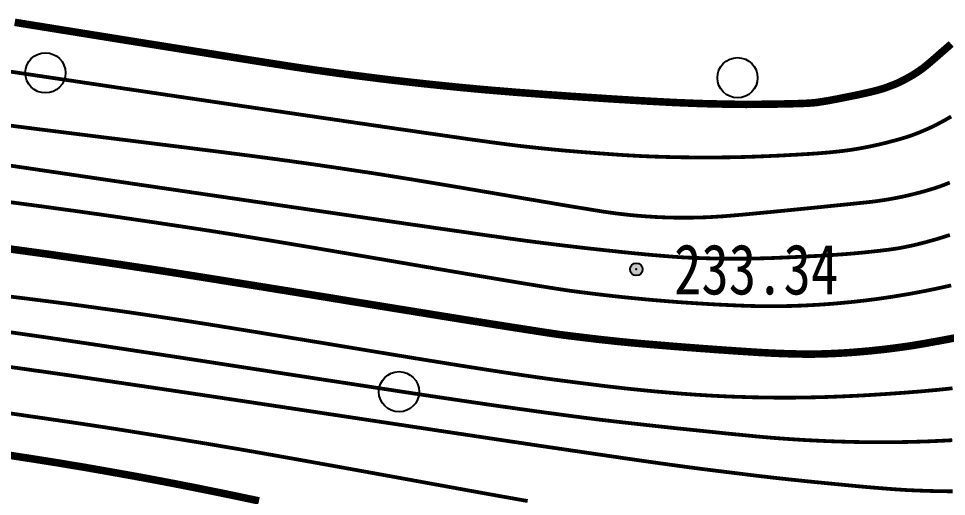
# Model space of a CAD drawing. Extents: x 36524600 to 36525730, y 2746759 to 2747713.
# Drawn here: x 36525093.15 to 36525111.59, y 2747450.54 to 2747460.05 of the extents above; entities that cross this region are included whole.
import ezdxf
from ezdxf.enums import TextEntityAlignment as Align

# ---------------------------------------------------------------- set-up
doc = ezdxf.new("R2010")
doc.units = 0
doc.header["$LTSCALE"] = 1000
doc.header["$MEASUREMENT"] = 0
for name, color, linetype in [('DGX', 251, 'Continuous'), ('GCD', 252, 'Continuous'), ('PP-DX-PT', 251, 'Continuous'), ('ZBTZ', 3, 'Continuous')]:
    doc.layers.add(name, color=color, linetype=linetype)
doc.styles.add('正等线体', font='宋体.shx', dxfattribs={"bigfont": '@@gbcbig.shx'})

# ---------------------------------------------------------------- blocks, each defined once
blk = doc.blocks.new('gc326')
blk.add_circle((0, 0), 0.8)
blk = doc.blocks.new('gc200')
h = blk.add_hatch(color=256)
edge = h.paths.add_edge_path()
edge.add_arc((0, 0), 0.25, 0, 360)
blk.add_circle((0, 0), 0.25)
blk = doc.blocks.new('dxt')
at = {"layer": 'DGX', "color": 253, "linetype": 'Continuous', "flags": 128}
for points, const_width in [([(36525092.974, 2747451.361), (36525093.223, 2747451.323), (36525093.472, 2747451.284), (36525093.72, 2747451.245), (36525093.969, 2747451.205), (36525094.218, 2747451.163), (36525094.466, 2747451.122), (36525094.714, 2747451.079), (36525094.962, 2747451.035), (36525095.21, 2747450.991), (36525095.458, 2747450.946), (36525095.706, 2747450.901), (36525095.954, 2747450.854), (36525096.201, 2747450.807), (36525096.448, 2747450.759), (36525096.695, 2747450.71), (36525096.942, 2747450.66), (36525097.189, 2747450.61), (36525097.436, 2747450.559), (36525097.682, 2747450.507), (36525097.929, 2747450.455)], 0.15), ([(36525092.502, 2747452.263), (36525093.13, 2747452.174), (36525093.683, 2747452.094), (36525094.16, 2747452.024), (36525094.561, 2747451.965), (36525094.887, 2747451.915), (36525095.175, 2747451.87), (36525095.463, 2747451.824), (36525095.75, 2747451.778), (36525096.038, 2747451.732), (36525096.325, 2747451.685), (36525096.612, 2747451.638), (36525096.9, 2747451.591), (36525097.187, 2747451.542), (36525097.503, 2747451.489), (36525097.876, 2747451.424), (36525098.307, 2747451.348), (36525098.795, 2747451.261), (36525099.341, 2747451.163), (36525099.944, 2747451.054), (36525100.605, 2747450.934), (36525101.322, 2747450.803), (36525102.037, 2747450.673), (36525102.686, 2747450.556), (36525103.27, 2747450.452)], 0.075), ([(36525111.72, 2747450.645), (36525111.63, 2747450.646), (36525111.539, 2747450.647), (36525111.448, 2747450.648), (36525111.358, 2747450.65), (36525111.267, 2747450.653), (36525111.177, 2747450.655), (36525111.086, 2747450.659), (36525110.996, 2747450.662), (36525110.905, 2747450.666), (36525110.815, 2747450.67), (36525110.718, 2747450.676), (36525110.607, 2747450.683), (36525110.483, 2747450.692), (36525110.346, 2747450.703), (36525110.195, 2747450.715), (36525110.031, 2747450.729), (36525109.853, 2747450.745), (36525109.663, 2747450.763), (36525109.468, 2747450.782), (36525109.281, 2747450.8), (36525109.1, 2747450.818), (36525108.926, 2747450.835), (36525108.759, 2747450.852), (36525108.598, 2747450.869), (36525108.444, 2747450.885), (36525108.297, 2747450.901), (36525108.144, 2747450.918), (36525107.974, 2747450.938), (36525107.785, 2747450.96), (36525107.579, 2747450.985), (36525107.354, 2747451.013), (36525107.112, 2747451.043), (36525106.852, 2747451.075), (36525106.574, 2747451.111), (36525106.224, 2747451.158), (36525105.747, 2747451.224), (36525105.143, 2747451.311), (36525104.413, 2747451.418), (36525103.557, 2747451.544), (36525102.574, 2747451.691), (36525101.464, 2747451.858), (36525100.228, 2747452.045), (36525098.982, 2747452.233), (36525097.842, 2747452.405), (36525096.809, 2747452.56), (36525095.882, 2747452.698), (36525095.061, 2747452.819), (36525094.348, 2747452.924), (36525093.74, 2747453.011), (36525093.239, 2747453.082), (36525092.792, 2747453.144)], 0.075), ([(36525111.71, 2747451.662), (36525111.605, 2747451.656), (36525111.5, 2747451.651), (36525111.395, 2747451.646), (36525111.29, 2747451.641), (36525111.185, 2747451.637), (36525111.08, 2747451.634), (36525110.975, 2747451.631), (36525110.87, 2747451.628), (36525110.765, 2747451.626), (36525110.66, 2747451.624), (36525110.555, 2747451.623), (36525110.45, 2747451.622), (36525110.345, 2747451.622), (36525110.24, 2747451.622), (36525110.135, 2747451.622), (36525110.03, 2747451.623), (36525109.925, 2747451.624), (36525109.82, 2747451.626), (36525109.715, 2747451.628), (36525109.61, 2747451.631), (36525109.505, 2747451.634), (36525109.4, 2747451.637), (36525109.295, 2747451.641), (36525109.19, 2747451.645), (36525109.085, 2747451.65), (36525108.98, 2747451.655), (36525108.875, 2747451.66), (36525108.77, 2747451.666), (36525108.665, 2747451.672), (36525108.56, 2747451.679), (36525108.455, 2747451.686), (36525108.351, 2747451.693), (36525108.246, 2747451.701), (36525108.141, 2747451.709), (36525108.036, 2747451.718), (36525107.92, 2747451.728), (36525107.782, 2747451.741), (36525107.621, 2747451.757), (36525107.438, 2747451.775), (36525107.232, 2747451.795), (36525107.004, 2747451.819), (36525106.754, 2747451.845), (36525106.481, 2747451.873), (36525106.204, 2747451.902), (36525105.942, 2747451.93), (36525105.696, 2747451.957), (36525105.464, 2747451.983), (36525105.247, 2747452.007), (36525105.045, 2747452.03), (36525104.859, 2747452.052), (36525104.687, 2747452.072), (36525104.513, 2747452.094), (36525104.318, 2747452.119), (36525104.103, 2747452.147), (36525103.867, 2747452.179), (36525103.611, 2747452.213), (36525103.335, 2747452.252), (36525103.038, 2747452.293), (36525102.721, 2747452.338), (36525102.358, 2747452.39), (36525101.924, 2747452.454), (36525101.419, 2747452.529), (36525100.843, 2747452.616), (36525100.196, 2747452.715), (36525099.479, 2747452.825), (36525098.69, 2747452.946), (36525097.83, 2747453.079), (36525096.969, 2747453.212), (36525096.176, 2747453.334), (36525095.451, 2747453.444), (36525094.793, 2747453.544), (36525094.204, 2747453.632), (36525093.682, 2747453.709), (36525093.228, 2747453.774), (36525092.842, 2747453.828)], 0.075), ([(36525092.945, 2747454.522), (36525093.25, 2747454.485), (36525093.516, 2747454.452), (36525093.745, 2747454.423), (36525093.954, 2747454.396), (36525094.162, 2747454.369), (36525094.371, 2747454.341), (36525094.58, 2747454.312), (36525094.788, 2747454.283), (36525094.997, 2747454.254), (36525095.206, 2747454.225), (36525095.414, 2747454.195), (36525095.623, 2747454.164), (36525095.831, 2747454.134), (36525096.039, 2747454.102), (36525096.248, 2747454.071), (36525096.456, 2747454.039), (36525096.664, 2747454.007), (36525096.872, 2747453.974), (36525097.08, 2747453.941), (36525097.313, 2747453.903), (36525097.596, 2747453.857), (36525097.929, 2747453.803), (36525098.311, 2747453.74), (36525098.744, 2747453.669), (36525099.226, 2747453.59), (36525099.758, 2747453.502), (36525100.34, 2747453.405), (36525100.925, 2747453.309), (36525101.466, 2747453.221), (36525101.963, 2747453.141), (36525102.416, 2747453.07), (36525102.825, 2747453.007), (36525103.19, 2747452.952), (36525103.511, 2747452.906), (36525103.788, 2747452.868), (36525104.035, 2747452.836), (36525104.266, 2747452.806), (36525104.483, 2747452.779), (36525104.683, 2747452.754), (36525104.868, 2747452.731), (36525105.038, 2747452.712), (36525105.193, 2747452.694), (36525105.331, 2747452.679), (36525105.462, 2747452.666), (36525105.592, 2747452.653), (36525105.722, 2747452.64), (36525105.851, 2747452.628), (36525105.979, 2747452.617), (36525106.107, 2747452.606), (36525106.234, 2747452.595), (36525106.361, 2747452.585), (36525106.487, 2747452.576), (36525106.614, 2747452.567), (36525106.74, 2747452.559), (36525106.866, 2747452.551), (36525106.993, 2747452.544), (36525107.119, 2747452.538), (36525107.246, 2747452.532), (36525107.372, 2747452.527), (36525107.499, 2747452.523), (36525107.625, 2747452.519), (36525107.752, 2747452.515), (36525107.878, 2747452.513), (36525108.005, 2747452.511), (36525108.132, 2747452.509), (36525108.258, 2747452.508), (36525108.385, 2747452.508), (36525108.511, 2747452.508), (36525108.638, 2747452.509), (36525108.765, 2747452.511), (36525108.891, 2747452.513), (36525109.018, 2747452.516), (36525109.144, 2747452.519), (36525109.271, 2747452.523), (36525109.397, 2747452.528), (36525109.525, 2747452.533), (36525109.656, 2747452.539), (36525109.789, 2747452.545), (36525109.925, 2747452.552), (36525110.064, 2747452.56), (36525110.206, 2747452.569), (36525110.35, 2747452.578), (36525110.497, 2747452.588), (36525110.642, 2747452.598), (36525110.782, 2747452.608), (36525110.917, 2747452.619), (36525111.046, 2747452.629), (36525111.169, 2747452.64), (36525111.288, 2747452.651), (36525111.4, 2747452.661), (36525111.507, 2747452.672), (36525111.611, 2747452.683), (36525111.716, 2747452.695)], 0.075), ([(36525111.774, 2747453.698), (36525111.645, 2747453.673), (36525111.521, 2747453.65), (36525111.403, 2747453.628), (36525111.293, 2747453.609), (36525111.192, 2747453.59), (36525111.098, 2747453.574), (36525111.013, 2747453.56), (36525110.936, 2747453.547), (36525110.868, 2747453.536), (36525110.807, 2747453.527), (36525110.751, 2747453.519), (36525110.695, 2747453.511), (36525110.638, 2747453.504), (36525110.582, 2747453.496), (36525110.525, 2747453.489), (36525110.469, 2747453.482), (36525110.412, 2747453.475), (36525110.356, 2747453.468), (36525110.299, 2747453.462), (36525110.243, 2747453.456), (36525110.186, 2747453.45), (36525110.129, 2747453.444), (36525110.073, 2747453.438), (36525110.016, 2747453.433), (36525109.96, 2747453.428), (36525109.903, 2747453.423), (36525109.846, 2747453.418), (36525109.789, 2747453.413), (36525109.733, 2747453.409), (36525109.676, 2747453.405), (36525109.619, 2747453.401), (36525109.562, 2747453.397), (36525109.506, 2747453.394), (36525109.449, 2747453.391), (36525109.392, 2747453.388), (36525109.335, 2747453.385), (36525109.278, 2747453.383), (36525109.222, 2747453.381), (36525109.165, 2747453.379), (36525109.108, 2747453.377), (36525109.051, 2747453.376), (36525108.994, 2747453.375), (36525108.934, 2747453.374), (36525108.866, 2747453.374), (36525108.792, 2747453.374), (36525108.71, 2747453.375), (36525108.621, 2747453.377), (36525108.525, 2747453.379), (36525108.422, 2747453.382), (36525108.312, 2747453.386), (36525108.187, 2747453.391), (36525108.041, 2747453.398), (36525107.874, 2747453.407), (36525107.684, 2747453.419), (36525107.473, 2747453.433), (36525107.241, 2747453.449), (36525106.987, 2747453.467), (36525106.711, 2747453.487), (36525106.434, 2747453.508), (36525106.177, 2747453.528), (36525105.938, 2747453.548), (36525105.719, 2747453.566), (36525105.519, 2747453.583), (36525105.338, 2747453.599), (36525105.176, 2747453.615), (36525105.034, 2747453.629), (36525104.901, 2747453.644), (36525104.768, 2747453.658), (36525104.635, 2747453.673), (36525104.502, 2747453.689), (36525104.37, 2747453.705), (36525104.237, 2747453.721), (36525104.104, 2747453.737), (36525103.972, 2747453.754), (36525103.794, 2747453.779), (36525103.527, 2747453.819), (36525103.17, 2747453.875), (36525102.723, 2747453.945), (36525102.186, 2747454.031), (36525101.559, 2747454.132), (36525100.843, 2747454.248), (36525100.036, 2747454.379), (36525099.223, 2747454.512), (36525098.485, 2747454.632), (36525097.823, 2747454.739), (36525097.236, 2747454.833), (36525096.725, 2747454.915), (36525096.29, 2747454.984), (36525095.931, 2747455.04), (36525095.647, 2747455.083), (36525095.401, 2747455.12), (36525095.155, 2747455.157), (36525094.909, 2747455.193), (36525094.663, 2747455.229), (36525094.416, 2747455.264), (36525094.17, 2747455.299), (36525093.924, 2747455.334), (36525093.678, 2747455.369), (36525093.412, 2747455.405), (36525093.106, 2747455.447), (36525092.762, 2747455.492)], 0.15), ([(36525111.689, 2747454.741), (36525111.595, 2747454.719), (36525111.501, 2747454.698), (36525111.407, 2747454.678), (36525111.313, 2747454.658), (36525111.219, 2747454.639), (36525111.124, 2747454.621), (36525111.03, 2747454.603), (36525110.935, 2747454.585), (36525110.841, 2747454.568), (36525110.746, 2747454.552), (36525110.651, 2747454.536), (36525110.556, 2747454.521), (36525110.461, 2747454.506), (36525110.366, 2747454.492), (36525110.27, 2747454.478), (36525110.175, 2747454.465), (36525110.08, 2747454.453), (36525109.984, 2747454.441), (36525109.889, 2747454.43), (36525109.793, 2747454.419), (36525109.697, 2747454.409), (36525109.602, 2747454.4), (36525109.506, 2747454.391), (36525109.41, 2747454.382), (36525109.314, 2747454.374), (36525109.218, 2747454.367), (36525109.122, 2747454.36), (36525109.026, 2747454.354), (36525108.93, 2747454.349), (36525108.834, 2747454.344), (36525108.738, 2747454.339), (36525108.642, 2747454.336), (36525108.546, 2747454.332), (36525108.449, 2747454.33), (36525108.353, 2747454.328), (36525108.257, 2747454.326), (36525108.161, 2747454.325), (36525108.061, 2747454.325), (36525107.955, 2747454.326), (36525107.842, 2747454.328), (36525107.723, 2747454.331), (36525107.597, 2747454.335), (36525107.464, 2747454.34), (36525107.324, 2747454.346), (36525107.178, 2747454.353), (36525107.03, 2747454.36), (36525106.886, 2747454.368), (36525106.745, 2747454.377), (36525106.607, 2747454.385), (36525106.473, 2747454.394), (36525106.342, 2747454.403), (36525106.214, 2747454.412), (36525106.09, 2747454.422), (36525105.967, 2747454.432), (36525105.844, 2747454.442), (36525105.722, 2747454.453), (36525105.599, 2747454.464), (36525105.477, 2747454.476), (36525105.354, 2747454.488), (36525105.232, 2747454.5), (36525105.109, 2747454.513), (36525104.987, 2747454.526), (36525104.865, 2747454.54), (36525104.742, 2747454.554), (36525104.62, 2747454.569), (36525104.498, 2747454.584), (36525104.376, 2747454.599), (36525104.254, 2747454.615), (36525104.132, 2747454.631), (36525103.975, 2747454.654), (36525103.75, 2747454.689), (36525103.456, 2747454.736), (36525103.093, 2747454.796), (36525102.662, 2747454.868), (36525102.162, 2747454.952), (36525101.593, 2747455.049), (36525100.955, 2747455.158), (36525100.308, 2747455.269), (36525099.712, 2747455.37), (36525099.167, 2747455.463), (36525098.673, 2747455.546), (36525098.23, 2747455.62), (36525097.838, 2747455.684), (36525097.496, 2747455.74), (36525097.205, 2747455.786), (36525096.94, 2747455.828), (36525096.675, 2747455.869), (36525096.41, 2747455.909), (36525096.144, 2747455.949), (36525095.879, 2747455.989), (36525095.613, 2747456.028), (36525095.348, 2747456.067), (36525095.082, 2747456.106), (36525094.816, 2747456.144), (36525094.551, 2747456.181), (36525094.285, 2747456.219), (36525094.019, 2747456.255), (36525093.753, 2747456.292), (36525093.487, 2747456.328), (36525093.221, 2747456.363), (36525092.955, 2747456.398)], 0.075), ([(36525111.663, 2747455.743), (36525111.557, 2747455.709), (36525111.461, 2747455.679), (36525111.377, 2747455.653), (36525111.303, 2747455.633), (36525111.238, 2747455.615), (36525111.176, 2747455.598), (36525111.119, 2747455.583), (36525111.066, 2747455.57), (36525111.017, 2747455.557), (36525110.972, 2747455.546), (36525110.931, 2747455.537), (36525110.895, 2747455.529), (36525110.86, 2747455.522), (36525110.826, 2747455.515), (36525110.792, 2747455.508), (36525110.757, 2747455.501), (36525110.723, 2747455.494), (36525110.688, 2747455.488), (36525110.654, 2747455.481), (36525110.619, 2747455.475), (36525110.58, 2747455.469), (36525110.532, 2747455.462), (36525110.476, 2747455.454), (36525110.41, 2747455.446), (36525110.336, 2747455.437), (36525110.253, 2747455.427), (36525110.162, 2747455.417), (36525110.061, 2747455.406), (36525109.954, 2747455.395), (36525109.843, 2747455.384), (36525109.727, 2747455.374), (36525109.606, 2747455.364), (36525109.481, 2747455.355), (36525109.352, 2747455.346), (36525109.218, 2747455.337), (36525109.08, 2747455.329), (36525108.941, 2747455.322), (36525108.807, 2747455.315), (36525108.678, 2747455.308), (36525108.553, 2747455.302), (36525108.432, 2747455.297), (36525108.316, 2747455.292), (36525108.204, 2747455.287), (36525108.096, 2747455.283), (36525107.991, 2747455.28), (36525107.886, 2747455.277), (36525107.78, 2747455.275), (36525107.675, 2747455.273), (36525107.57, 2747455.272), (36525107.464, 2747455.271), (36525107.359, 2747455.271), (36525107.253, 2747455.271), (36525107.148, 2747455.272), (36525107.043, 2747455.274), (36525106.937, 2747455.276), (36525106.832, 2747455.279), (36525106.727, 2747455.282), (36525106.622, 2747455.286), (36525106.516, 2747455.29), (36525106.411, 2747455.295), (36525106.298, 2747455.301), (36525106.171, 2747455.31), (36525106.028, 2747455.321), (36525105.87, 2747455.334), (36525105.697, 2747455.349), (36525105.509, 2747455.367), (36525105.306, 2747455.387), (36525105.088, 2747455.41), (36525104.863, 2747455.434), (36525104.638, 2747455.458), (36525104.414, 2747455.483), (36525104.191, 2747455.509), (36525103.969, 2747455.535), (36525103.747, 2747455.562), (36525103.526, 2747455.59), (36525103.306, 2747455.618), (36525102.991, 2747455.661), (36525102.485, 2747455.732), (36525101.789, 2747455.832), (36525100.902, 2747455.96), (36525099.825, 2747456.117), (36525098.557, 2747456.302), (36525097.099, 2747456.516), (36525095.45, 2747456.758), (36525093.805, 2747457.001), (36525092.356, 2747457.214)], 0.075), ([(36525092.884, 2747457.931), (36525093.167, 2747457.894), (36525093.505, 2747457.851), (36525093.898, 2747457.802), (36525094.346, 2747457.746), (36525094.849, 2747457.683), (36525095.407, 2747457.614), (36525095.969, 2747457.544), (36525096.483, 2747457.48), (36525096.951, 2747457.421), (36525097.37, 2747457.368), (36525097.743, 2747457.32), (36525098.068, 2747457.277), (36525098.345, 2747457.24), (36525098.575, 2747457.208), (36525098.782, 2747457.179), (36525098.988, 2747457.15), (36525099.194, 2747457.12), (36525099.401, 2747457.09), (36525099.607, 2747457.059), (36525099.813, 2747457.028), (36525100.019, 2747456.997), (36525100.225, 2747456.966), (36525100.446, 2747456.931), (36525100.695, 2747456.891), (36525100.973, 2747456.846), (36525101.279, 2747456.795), (36525101.615, 2747456.739), (36525101.979, 2747456.678), (36525102.372, 2747456.611), (36525102.794, 2747456.539), (36525103.209, 2747456.468), (36525103.58, 2747456.405), (36525103.908, 2747456.349), (36525104.192, 2747456.302), (36525104.434, 2747456.262), (36525104.632, 2747456.23), (36525104.787, 2747456.205), (36525104.899, 2747456.189), (36525104.989, 2747456.177), (36525105.079, 2747456.165), (36525105.169, 2747456.155), (36525105.259, 2747456.145), (36525105.35, 2747456.135), (36525105.44, 2747456.127), (36525105.531, 2747456.12), (36525105.621, 2747456.113), (36525105.712, 2747456.107), (36525105.803, 2747456.101), (36525105.893, 2747456.097), (36525105.984, 2747456.093), (36525106.075, 2747456.09), (36525106.166, 2747456.088), (36525106.257, 2747456.087), (36525106.348, 2747456.086), (36525106.438, 2747456.086), (36525106.529, 2747456.087), (36525106.62, 2747456.089), (36525106.711, 2747456.091), (36525106.802, 2747456.094), (36525106.892, 2747456.098), (36525106.983, 2747456.103), (36525107.074, 2747456.109), (36525107.179, 2747456.116), (36525107.312, 2747456.127), (36525107.473, 2747456.141), (36525107.662, 2747456.158), (36525107.88, 2747456.179), (36525108.126, 2747456.202), (36525108.4, 2747456.229), (36525108.702, 2747456.259), (36525109.002, 2747456.289), (36525109.266, 2747456.316), (36525109.497, 2747456.339), (36525109.692, 2747456.359), (36525109.854, 2747456.376), (36525109.981, 2747456.389), (36525110.073, 2747456.399), (36525110.131, 2747456.406), (36525110.172, 2747456.411), (36525110.212, 2747456.416), (36525110.253, 2747456.422), (36525110.294, 2747456.428), (36525110.334, 2747456.434), (36525110.375, 2747456.44), (36525110.415, 2747456.447), (36525110.456, 2747456.454), (36525110.496, 2747456.461), (36525110.536, 2747456.468), (36525110.577, 2747456.476), (36525110.617, 2747456.484), (36525110.657, 2747456.492), (36525110.697, 2747456.5), (36525110.738, 2747456.508), (36525110.778, 2747456.517), (36525110.818, 2747456.526), (36525110.858, 2747456.535), (36525110.898, 2747456.545), (36525110.937, 2747456.554), (36525110.977, 2747456.564), (36525111.017, 2747456.575), (36525111.057, 2747456.585), (36525111.096, 2747456.596), (36525111.136, 2747456.606), (36525111.175, 2747456.618), (36525111.215, 2747456.629), (36525111.254, 2747456.641), (36525111.293, 2747456.653), (36525111.332, 2747456.665), (36525111.371, 2747456.677), (36525111.41, 2747456.69), (36525111.451, 2747456.704), (36525111.497, 2747456.72), (36525111.547, 2747456.739), (36525111.602, 2747456.761), (36525111.662, 2747456.784)], 0.075), ([(36525092.501, 2747459.063), (36525093.564, 2747458.905), (36525094.793, 2747458.722), (36525096.188, 2747458.515), (36525097.586, 2747458.308), (36525098.822, 2747458.126), (36525099.898, 2747457.968), (36525100.813, 2747457.834), (36525101.568, 2747457.725), (36525102.161, 2747457.64), (36525102.594, 2747457.58), (36525102.866, 2747457.544), (36525103.057, 2747457.52), (36525103.249, 2747457.498), (36525103.44, 2747457.477), (36525103.632, 2747457.457), (36525103.824, 2747457.438), (36525104.016, 2747457.42), (36525104.209, 2747457.404), (36525104.401, 2747457.388), (36525104.587, 2747457.374), (36525104.762, 2747457.361), (36525104.926, 2747457.349), (36525105.077, 2747457.338), (36525105.218, 2747457.329), (36525105.346, 2747457.322), (36525105.463, 2747457.315), (36525105.569, 2747457.31), (36525105.668, 2747457.306), (36525105.767, 2747457.302), (36525105.864, 2747457.299), (36525105.961, 2747457.296), (36525106.057, 2747457.293), (36525106.152, 2747457.291), (36525106.247, 2747457.289), (36525106.34, 2747457.287), (36525106.433, 2747457.286), (36525106.526, 2747457.285), (36525106.619, 2747457.284), (36525106.713, 2747457.283), (36525106.806, 2747457.283), (36525106.899, 2747457.283), (36525106.992, 2747457.284), (36525107.085, 2747457.285), (36525107.178, 2747457.286), (36525107.271, 2747457.287), (36525107.364, 2747457.289), (36525107.457, 2747457.291), (36525107.551, 2747457.293), (36525107.644, 2747457.296), (36525107.737, 2747457.299), (36525107.83, 2747457.302), (36525107.926, 2747457.306), (36525108.028, 2747457.31), (36525108.135, 2747457.315), (36525108.249, 2747457.32), (36525108.368, 2747457.326), (36525108.493, 2747457.333), (36525108.624, 2747457.34), (36525108.76, 2747457.348), (36525108.897, 2747457.356), (36525109.028, 2747457.365), (36525109.152, 2747457.375), (36525109.271, 2747457.385), (36525109.383, 2747457.397), (36525109.49, 2747457.408), (36525109.591, 2747457.421), (36525109.685, 2747457.434), (36525109.777, 2747457.448), (36525109.868, 2747457.464), (36525109.959, 2747457.48), (36525110.049, 2747457.498), (36525110.14, 2747457.517), (36525110.23, 2747457.537), (36525110.32, 2747457.558), (36525110.41, 2747457.58), (36525110.496, 2747457.603), (36525110.577, 2747457.624), (36525110.652, 2747457.645), (36525110.721, 2747457.665), (36525110.785, 2747457.684), (36525110.842, 2747457.703), (36525110.894, 2747457.72), (36525110.94, 2747457.737), (36525110.983, 2747457.753), (36525111.026, 2747457.77), (36525111.069, 2747457.787), (36525111.112, 2747457.805), (36525111.154, 2747457.823), (36525111.196, 2747457.841), (36525111.238, 2747457.86), (36525111.28, 2747457.879), (36525111.324, 2747457.9), (36525111.373, 2747457.924), (36525111.427, 2747457.952), (36525111.486, 2747457.984), (36525111.549, 2747458.018), (36525111.617, 2747458.056), (36525111.689, 2747458.098)], 0.075), ([(36525111.689, 2747459.541), (36525111.595, 2747459.458), (36525111.5, 2747459.376), (36525111.416, 2747459.302), (36525111.342, 2747459.238), (36525111.278, 2747459.183), (36525111.224, 2747459.137), (36525111.18, 2747459.101), (36525111.146, 2747459.073), (36525111.122, 2747459.055), (36525111.103, 2747459.041), (36525111.084, 2747459.028), (36525111.065, 2747459.014), (36525111.046, 2747459.001), (36525111.026, 2747458.988), (36525111.007, 2747458.975), (36525110.987, 2747458.962), (36525110.967, 2747458.95), (36525110.948, 2747458.937), (36525110.928, 2747458.925), (36525110.908, 2747458.913), (36525110.887, 2747458.901), (36525110.867, 2747458.889), (36525110.847, 2747458.878), (36525110.827, 2747458.866), (36525110.806, 2747458.855), (36525110.785, 2747458.844), (36525110.765, 2747458.833), (36525110.744, 2747458.822), (36525110.723, 2747458.811), (36525110.702, 2747458.801), (36525110.681, 2747458.791), (36525110.66, 2747458.78), (36525110.639, 2747458.77), (36525110.616, 2747458.76), (36525110.591, 2747458.749), (36525110.562, 2747458.737), (36525110.531, 2747458.725), (36525110.497, 2747458.712), (36525110.46, 2747458.698), (36525110.42, 2747458.683), (36525110.378, 2747458.667), (36525110.328, 2747458.651), (36525110.267, 2747458.633), (36525110.195, 2747458.613), (36525110.111, 2747458.592), (36525110.016, 2747458.57), (36525109.909, 2747458.546), (36525109.791, 2747458.521), (36525109.662, 2747458.495), (36525109.533, 2747458.469), (36525109.416, 2747458.446), (36525109.31, 2747458.426), (36525109.217, 2747458.409), (36525109.135, 2747458.396), (36525109.065, 2747458.385), (36525109.007, 2747458.376), (36525108.961, 2747458.371), (36525108.917, 2747458.368), (36525108.864, 2747458.364), (36525108.802, 2747458.361), (36525108.731, 2747458.358), (36525108.651, 2747458.355), (36525108.563, 2747458.353), (36525108.466, 2747458.35), (36525108.36, 2747458.348), (36525108.251, 2747458.346), (36525108.148, 2747458.344), (36525108.048, 2747458.343), (36525107.953, 2747458.342), (36525107.862, 2747458.341), (36525107.776, 2747458.34), (36525107.694, 2747458.34), (36525107.617, 2747458.339), (36525107.536, 2747458.34), (36525107.447, 2747458.341), (36525107.348, 2747458.342), (36525107.239, 2747458.344), (36525107.121, 2747458.346), (36525106.994, 2747458.349), (36525106.858, 2747458.352), (36525106.711, 2747458.356), (36525106.552, 2747458.362), (36525106.375, 2747458.369), (36525106.181, 2747458.377), (36525105.969, 2747458.388), (36525105.741, 2747458.4), (36525105.494, 2747458.414), (36525105.231, 2747458.43), (36525104.95, 2747458.447), (36525104.667, 2747458.466), (36525104.398, 2747458.483), (36525104.142, 2747458.5), (36525103.899, 2747458.517), (36525103.67, 2747458.533), (36525103.454, 2747458.549), (36525103.252, 2747458.564), (36525103.063, 2747458.578), (36525102.881, 2747458.593), (36525102.699, 2747458.608), (36525102.517, 2747458.623), (36525102.335, 2747458.639), (36525102.153, 2747458.656), (36525101.971, 2747458.673), (36525101.789, 2747458.691), (36525101.608, 2747458.709), (36525101.426, 2747458.728), (36525101.244, 2747458.747), (36525101.063, 2747458.767), (36525100.881, 2747458.787), (36525100.7, 2747458.808), (36525100.518, 2747458.829), (36525100.337, 2747458.851), (36525100.156, 2747458.874), (36525099.974, 2747458.897), (36525099.793, 2747458.92), (36525099.612, 2747458.944), (36525099.431, 2747458.969), (36525099.25, 2747458.994), (36525099.069, 2747459.019), (36525098.888, 2747459.046), (36525098.708, 2747459.072), (36525098.462, 2747459.11), (36525098.085, 2747459.169), (36525097.577, 2747459.249), (36525096.938, 2747459.351), (36525096.168, 2747459.474), (36525095.267, 2747459.618), (36525094.236, 2747459.784), (36525093.074, 2747459.971)], 0.15)]:
    blk.add_lwpolyline(points, dxfattribs=dict(at, const_width=const_width))
at = {"layer": 'PP-DX-PT', "color": 253, "linetype": 'Continuous'}
blk.add_point((36525105.43, 2747455.06, 233.34), dxfattribs=at)
at = {"layer": 'PP-DX-PT', "color": 253}
blk.add_point((36525105.43, 2747455.06, 233.34), dxfattribs=at)
at = {"layer": 'GCD', "color": 253, "linetype": 'Continuous'}
ref = blk.add_blockref('gc200', (36525105.43, 2747455.06, 233.34), dxfattribs=dict(at, xscale=0.5, yscale=0.5, zscale=0.5))
ref.add_attrib('height', '233.34', dxfattribs={"linetype": 'Continuous', "height": 1, "style": '正等线体', "width": 0.8}).set_placement((36525106.18, 2747455.06, 233.34), align=Align.MIDDLE_LEFT)
at = {"layer": 'ZBTZ', "color": 253, "linetype": 'Continuous', "xscale": 0.5, "yscale": 0.5}
for p in [(36525093.684, 2747458.966, 255.643), (36525107.442, 2747458.869, 255.684), (36525100.713, 2747452.625, 252.698)]:
    blk.add_blockref('gc326', p, dxfattribs=at)

msp = doc.modelspace()

# ---------------------------------------------------------------- block references
msp.add_blockref('dxt', (0, 0))

doc.saveas('drawing.dxf')
